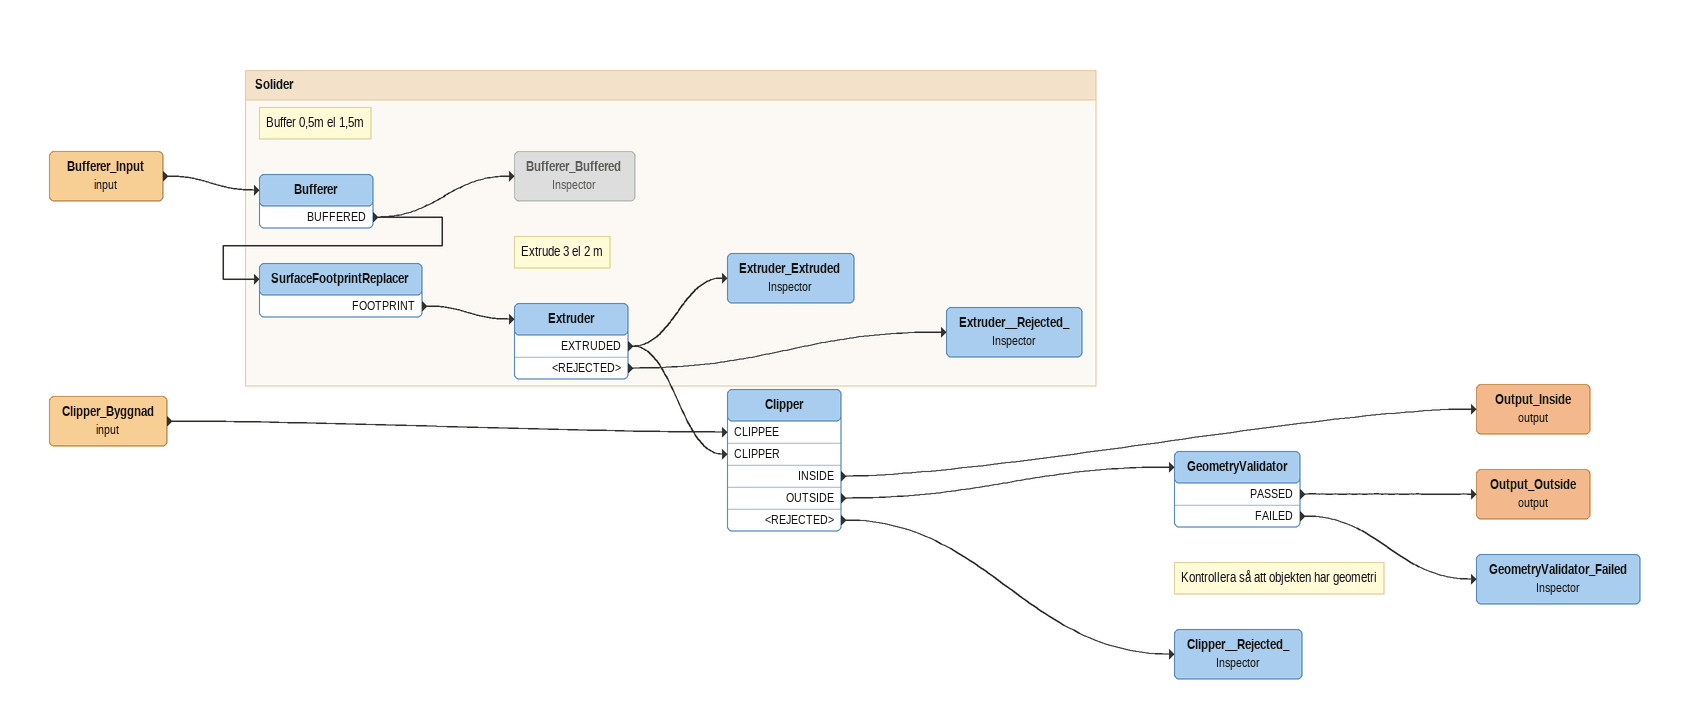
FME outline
Bufferer_Input (input)
    -> Bufferer
Clipper_Byggnad (input)
    -> Clipper [CLIPPEE]
Clipper
    INSIDE -> Output_Inside (output)
    OUTSIDE -> GeometryValidator
    <REJECTED> -> Clipper__Rejected_
Output_Inside (output)
Note: Kontrollera så att objekten har geometri
GeometryValidator
    PASSED -> Output_Outside (output)
    FAILED -> GeometryValidator_Failed
Output_Outside (output)
GeometryValidator_Failed: Inspector
Clipper__Rejected_: Inspector

Bookmark: Solider
Note: Buffer 0,5m el 1,5m
Bufferer
    BUFFERED -> SurfaceFootprintReplacer
    BUFFERED -> Bufferer_Buffered
Bufferer_Buffered: Inspector [off]
SurfaceFootprintReplacer
    FOOTPRINT -> Extruder
Note: Extrude 3 el 2 m
Extruder
    EXTRUDED -> Clipper [CLIPPER]
    EXTRUDED -> Extruder_Extruded
    <REJECTED> -> Extruder__Rejected_
Extruder_Extruded: Inspector
Extruder__Rejected_: Inspector
